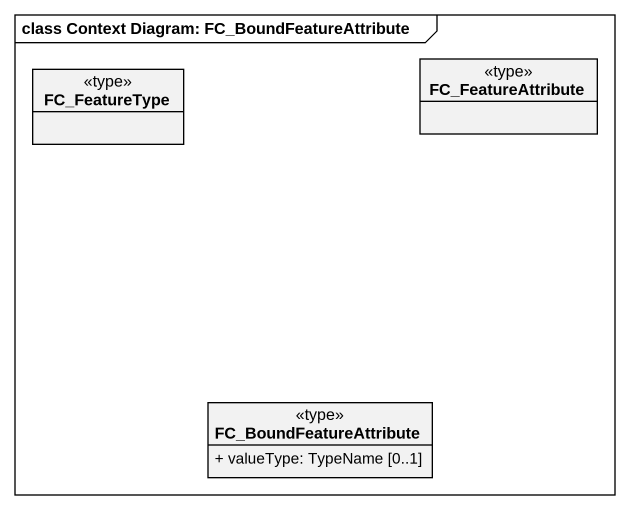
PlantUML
@startuml
mainframe class Context Diagram: FC_BoundFeatureAttribute
hide circle
hide empty members
skinparam classAttributeIconSize 0
class FC_FeatureType <<type>>
class FC_FeatureAttribute <<type>>
class FC_BoundFeatureAttribute <<type>> {
  + valueType: TypeName [0..1]
}
@enduml
